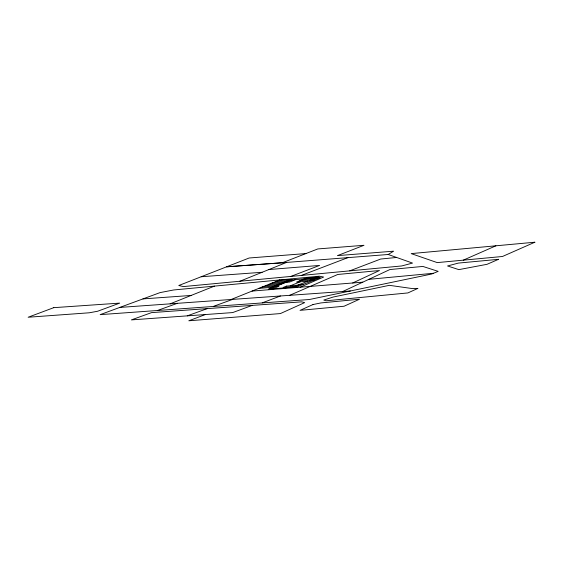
<?xml version="1.0" encoding="UTF-8"?>
<svg xmlns="http://www.w3.org/2000/svg" width="563" height="563" viewBox="0 0 563 563"><rect width="100%" height="100%" fill="white"/><g stroke="black" fill="none" stroke-linecap="round" stroke-linejoin="round"><path stroke-width="0.84" d="M388.203 254.49L393.614 251.182L337.448 255.63L363.972 245.292L317.799 248.937L282.302 262.766L226.593 266.82L178.774 285.504L183.355 286.588L401.757 265.947L412.517 263.083L388.203 254.49L282.302 262.766M352.691 282.985L379.448 270.529L337.73 274.477L289.656 295.322M342.621 291.543L389.906 269.543L422.869 266.433L438.183 271.373L431.575 274.047L309.39 299.516L100.179 314.64L160.096 292.598L173.707 289.966L319.404 276.201L323.619 277.038L300.17 287.207M463.314 260.155L495.876 245.806M239.894 281.247L286.532 262.435L226.593 266.82L249.149 258.002L305.941 253.561M231.111 299.495L279.776 279.945M269.114 289.122L292.091 279.895M272.717 288.826L278.868 286.356L275.265 286.651M295.695 279.6L289.544 282.07L285.941 282.366M290.297 285.793L300.297 281.774M292.908 287.158L307.87 281.148M315.885 277.932L309.734 280.402L314.189 280.036M170.153 303.837L214.433 286.117M290.797 276.433L319.587 265.426L268.889 269.55M301.311 275.441L347.878 257.643M349.722 270.866L380.679 259.036L396.634 257.467M262.274 302.845L280.473 295.976M205.347 314.548L188.816 320.783L280.409 313.57L304.66 302.613L301.634 301.852L151.553 312.62L131.383 319.897L232.667 312.578L252.435 305.322M187.275 315.857L207.606 308.482M213.666 306.286L232.709 299.375M157.668 310.417L177.338 303.323M368.864 279.332L433.496 273.273M278.734 280.36L291.353 279.318L271.345 287.355L258.727 288.397M275.398 281.704L288.017 280.663M303.161 279.41L315.78 278.368M272.063 283.041L284.681 282M299.826 280.754L312.444 279.712M268.727 284.378L281.352 283.337M265.398 285.722L278.016 284.681M262.062 287.06L274.681 286.018M299.059 284.688L303.52 284.322M252.055 291.078L362.769 282.176M201.167 276.75L262.119 272.281M142.939 298.911L191.103 295.455M119.806 307.426L350.376 290.994M312.979 304.555L300.044 310.354L344.07 306.237L359.546 299.213L320.903 302.929L312.979 304.555M417.816 288.418L407.901 292.929L326.005 300.797L323.788 300.065L333.162 297.039L389.378 285.328L411.835 288.502L417.816 288.418M534.85 242.217L502.47 256.489L437.226 262.604L411.18 253.603L534.85 242.217M498.522 259.325L487.023 264.314L458.852 269.628L447.543 265.968L458.359 263.09L498.522 259.325M291.233 279.966L268.255 289.192L297.37 286.792L320.347 277.566L291.233 279.966M286.49 286.11L283.154 287.447L295.772 286.405L299.108 285.068L286.49 286.11M306.497 278.073L296.49 282.091L309.108 281.05L319.115 277.031L306.497 278.073M53.745 307.665L28.15 317.236L89.264 312.789L97.596 311.255L119.708 303.119L53.745 307.665"/></g></svg>
